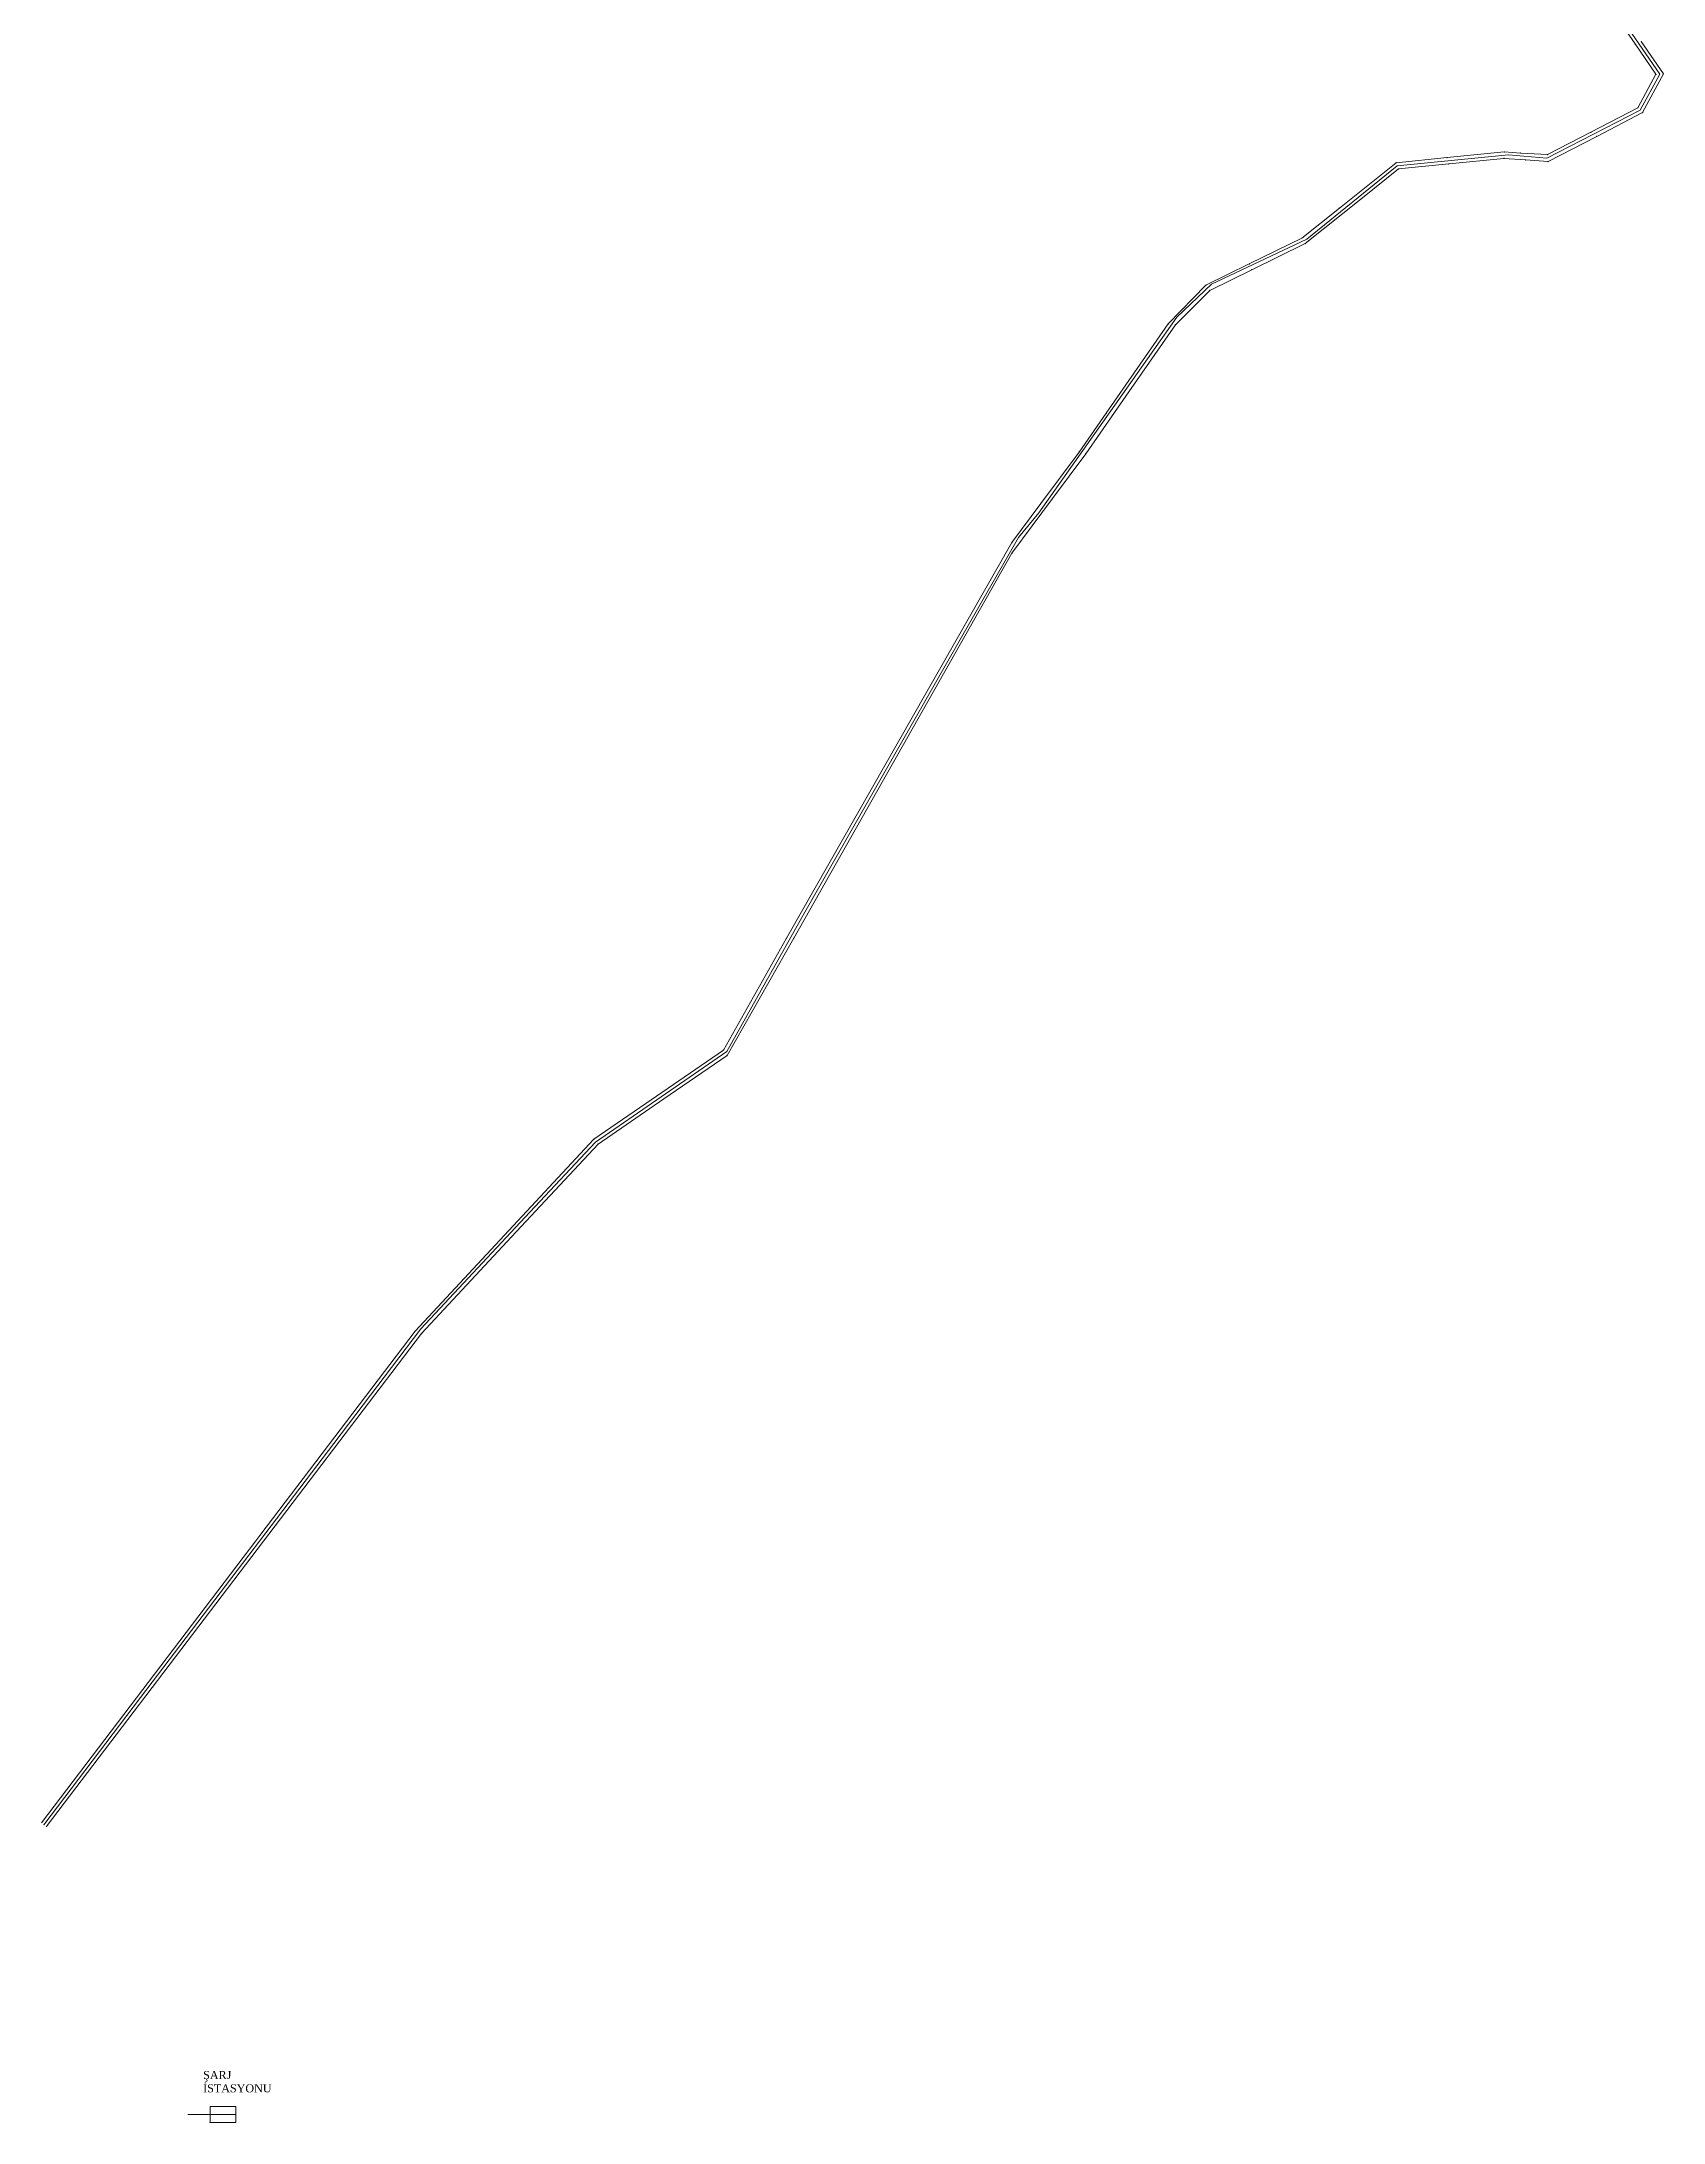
# Model space of a CAD drawing. Header units: millimetres. Extents: x 699796 to 700717, y 4219079 to 4220080.
# Drawn here: x 699796 to 700304, y 4219079 to 4219731 of the extents above; entities that cross this region are included whole.
import ezdxf

# ---------------------------------------------------------------- set-up
doc = ezdxf.new("R2010")
doc.units = ezdxf.units.MM
doc.layers.get('0').update_dxf_attribs({"color": 5, "lineweight": 0})
for name, color, linetype, lineweight in [('BINA', 3, 'Continuous', 0), ('ESKI_IM', 2, 'Continuous', 0), ('GEOFENCE', 3, 'Continuous', 0), ('INIT_COORD', 5, 'Continuous', 0), ('TEXT', 2, 'Continuous', 0)]:
    doc.layers.add(name, color=color, linetype=linetype, lineweight=lineweight)
doc.styles.get("Standard").update_dxf_attribs({"font": 'TIMES.TTF'})

msp = doc.modelspace()

# ---------------------------------------------------------------- linework, layer by layer
msp.add_point((699848.91, 4219079.37))
at = {"layer": 'BINA', "lineweight": 0}
for p, q in [((699848.91, 4219084.37, 1660), (699856.91, 4219084.37, 1660)), ((699848.91, 4219084.37, 1660), (699848.91, 4219079.37, 1660)), ((699856.91, 4219084.37, 1660), (699856.91, 4219079.37, 1660)), ((699848.91, 4219079.37, 1660), (699856.91, 4219079.37, 1660))]:
    msp.add_line(p, q, dxfattribs=at)
at = {"layer": 'ESKI_IM', "lineweight": 13}
for p, q in [((700295.18, 4219729.92, 1676.53), (700286.23, 4219742.96, 1676.67)), ((700301.7, 4219720.43, 1677.1), (700295.18, 4219729.92, 1676.53)), ((700297.09, 4219730.66, 1677.1), (700304.04, 4219720.55, 1676.42)), ((700296.05, 4219709.95, 1676.09), (700301.7, 4219720.43, 1677.1)), ((700304.04, 4219720.55, 1676.42), (700297.51, 4219708.45, 1676.09)), ((700281.32, 4219702.31, 1675.69), (700296.05, 4219709.95, 1676.09)), ((700297.51, 4219708.45, 1676.09), (700283.15, 4219701.01, 1675.72)), ((700267.77, 4219695.29, 1675.33), (700281.32, 4219702.31, 1675.69)), ((700283.15, 4219701.01, 1675.72), (700267.92, 4219693.11, 1675.32)), ((700220.31, 4219692.75, 1674.59), (700236.27, 4219694.34, 1674.83)), ((700236.27, 4219694.34, 1674.83), (700254.17, 4219696.13, 1675.11)), ((700254.17, 4219696.13, 1675.11), (700259.34, 4219695.78, 1675.19)), ((700259.34, 4219695.78, 1675.19), (700267.77, 4219695.29, 1675.33)), ((700202.57, 4219678.56, 1674.23), (700220.31, 4219692.75, 1674.59)), ((700221.09, 4219690.81, 1674.59), (700209.31, 4219681.39, 1674.35)), ((700236.84, 4219692.39, 1674.84), (700221.09, 4219690.81, 1674.59)), ((700254.08, 4219694.11, 1675.1), (700236.84, 4219692.39, 1674.84)), ((700260.86, 4219693.66, 1675.21), (700254.08, 4219694.11, 1675.1)), ((700267.92, 4219693.11, 1675.32), (700260.86, 4219693.66, 1675.21)), ((700209.31, 4219681.39, 1674.35), (700191.9, 4219667.47, 1673.99)), ((700190.82, 4219669.17, 1673.99), (700202.57, 4219678.56, 1674.23)), ((700174.36, 4219661.1, 1673.73), (700190.82, 4219669.17, 1673.99)), ((700191.9, 4219667.47, 1673.99), (700175.14, 4219659.25, 1673.73)), ((700160.76, 4219654.42, 1673.52), (700174.36, 4219661.1, 1673.73)), ((700175.14, 4219659.25, 1673.73), (700161.94, 4219652.78, 1673.52)), ((700148.97, 4219642.3, 1672.95), (700160.76, 4219654.42, 1673.52)), ((700161.94, 4219652.78, 1673.52), (700151.21, 4219642.03, 1672.97)), ((700129.54, 4219614.36, 1672.45), (700148.97, 4219642.3, 1672.95)), ((700151.21, 4219642.03, 1672.97), (700136.64, 4219621.07, 1672.59)), ((700136.64, 4219621.07, 1672.59), (700123.14, 4219601.65, 1672.24)), ((700121.04, 4219602.17, 1672.23), (700129.54, 4219614.36, 1672.45)), ((700109.11, 4219586.13, 1672), (700121.04, 4219602.17, 1672.23)), ((700123.14, 4219601.65, 1672.24), (700112.71, 4219587.62, 1672.04)), ((700112.71, 4219587.62, 1672.04), (700100, 4219570.52, 1671.79)), ((700100, 4219573.87, 1671.83), (700109.11, 4219586.13, 1672)), ((700009.66, 4219414.99, 1670.13), (700029.41, 4219450, 1670.5)), ((700031.68, 4219450, 1670.51), (700010.82, 4219413.36, 1670.13)), ((699986.98, 4219399.4, 1670.04), (700009.66, 4219414.99, 1670.13)), ((700010.82, 4219413.36, 1670.13), (699991.03, 4219399.75, 1670.05)), ((699969.1, 4219387.1, 1669.97), (699986.98, 4219399.4, 1670.04)), ((699991.03, 4219399.75, 1670.05), (699970.42, 4219385.58, 1669.97)), ((699939.67, 4219355.54, 1669.97), (699969.1, 4219387.1, 1669.97)), ((699970.42, 4219385.58, 1669.97), (699943.34, 4219356.54, 1669.97)), ((699943.34, 4219356.54, 1669.97), (699915.11, 4219326.27, 1669.97)), ((699913.07, 4219327.01, 1669.97), (699939.67, 4219355.54, 1669.97)), ((699915.11, 4219326.27, 1669.97), (699797.58, 4219171.88, 1669.17)), ((699864.43, 4219263.02, 1669.97), (699913.07, 4219327.01, 1669.97)), ((699796.13, 4219173.16, 1669.97), (699863.23, 4219261.44, 1669.17)), ((699863.23, 4219261.44, 1669.97), (699864.43, 4219263.02, 1669.97))]:
    msp.add_line(p, q, dxfattribs=at)
at = {"layer": 'ESKI_IM', "lineweight": 0}
for p, q in [((700297.09, 4219730.66, 1677.1), (700304.04, 4219720.55, 1676.42)), ((700304.04, 4219720.55, 1676.42), (700297.51, 4219708.45, 1676.09)), ((700297.51, 4219708.45, 1676.09), (700283.15, 4219701.01, 1675.72)), ((700283.15, 4219701.01, 1675.72), (700267.92, 4219693.11, 1675.32)), ((700221.09, 4219690.81, 1674.59), (700209.31, 4219681.39, 1674.35)), ((700236.84, 4219692.39, 1674.84), (700221.09, 4219690.81, 1674.59)), ((700254.08, 4219694.11, 1675.1), (700236.84, 4219692.39, 1674.84)), ((700260.86, 4219693.66, 1675.21), (700254.08, 4219694.11, 1675.1)), ((700267.92, 4219693.11, 1675.32), (700260.86, 4219693.66, 1675.21)), ((700209.31, 4219681.39, 1674.35), (700191.9, 4219667.47, 1673.99)), ((700191.9, 4219667.47, 1673.99), (700175.14, 4219659.25, 1673.73)), ((700175.14, 4219659.25, 1673.73), (700161.94, 4219652.78, 1673.52)), ((700161.94, 4219652.78, 1673.52), (700151.21, 4219642.03, 1672.97)), ((700151.21, 4219642.03, 1672.97), (700136.64, 4219621.07, 1672.59)), ((700136.64, 4219621.07, 1672.59), (700123.14, 4219601.65, 1672.24)), ((700123.14, 4219601.65, 1672.24), (700112.71, 4219587.62, 1672.04)), ((700112.71, 4219587.62, 1672.04), (700100, 4219570.52, 1671.79)), ((700029.41, 4219450, 1670.5), (700100, 4219573.87, 1671.83)), ((700100, 4219570.52, 1671.79), (700031.68, 4219450, 1670.51)), ((700100, 4219570.52, 1671.79), (700031.68, 4219450, 1670.51)), ((700031.68, 4219450, 1670.51), (700010.82, 4219413.36, 1670.13)), ((700010.82, 4219413.36, 1670.13), (699991.03, 4219399.75, 1670.05)), ((699991.03, 4219399.75, 1670.05), (699970.42, 4219385.58, 1669.97)), ((699970.42, 4219385.58, 1669.97), (699943.34, 4219356.54, 1669.97)), ((699943.34, 4219356.54, 1669.97), (699915.11, 4219326.27, 1669.97))]:
    msp.add_line(p, q, dxfattribs=at)
for p in [(700295.18, 4219729.92, 1676.53), (700297.09, 4219730.66, 1677.1), (700297.09, 4219730.66, 1677.1), (700301.7, 4219720.43, 1677.1), (700304.04, 4219720.55, 1676.42), (700304.04, 4219720.55, 1676.42), (700296.05, 4219709.95, 1676.09), (700297.51, 4219708.45, 1676.09), (700297.51, 4219708.45, 1676.09), (700281.32, 4219702.31, 1675.69), (700283.15, 4219701.01, 1675.72), (700283.15, 4219701.01, 1675.72), (700236.27, 4219694.34, 1674.83), (700254.17, 4219696.13, 1675.11), (700259.34, 4219695.78, 1675.19), (700267.77, 4219695.29, 1675.33), (700220.31, 4219692.75, 1674.59), (700221.09, 4219690.81, 1674.59), (700221.09, 4219690.81, 1674.59), (700236.84, 4219692.39, 1674.84), (700236.84, 4219692.39, 1674.84), (700254.08, 4219694.11, 1675.1), (700254.08, 4219694.11, 1675.1), (700260.86, 4219693.66, 1675.21), (700260.86, 4219693.66, 1675.21), (700267.92, 4219693.11, 1675.32), (700267.92, 4219693.11, 1675.32), (700209.31, 4219681.39, 1674.35), (700209.31, 4219681.39, 1674.35), (700202.57, 4219678.56, 1674.23), (700190.82, 4219669.17, 1673.99), (700191.9, 4219667.47, 1673.99), (700191.9, 4219667.47, 1673.99), (700174.36, 4219661.1, 1673.73), (700175.14, 4219659.25, 1673.73), (700175.14, 4219659.25, 1673.73), (700160.76, 4219654.42, 1673.52), (700161.94, 4219652.78, 1673.52), (700161.94, 4219652.78, 1673.52), (700148.97, 4219642.3, 1672.95), (700151.21, 4219642.03, 1672.97), (700151.21, 4219642.03, 1672.97), (700136.64, 4219621.07, 1672.59), (700136.64, 4219621.07, 1672.59), (700129.54, 4219614.36, 1672.45), (700121.04, 4219602.17, 1672.23), (700123.14, 4219601.65, 1672.24), (700123.14, 4219601.65, 1672.24), (700109.11, 4219586.13, 1672), (700112.71, 4219587.62, 1672.04), (700112.71, 4219587.62, 1672.04), (700100, 4219573.87, 1671.83), (700100, 4219570.52, 1671.79), (700100, 4219570.52, 1671.79), (700029.41, 4219450, 1670.5), (700031.68, 4219450, 1670.51), (700031.68, 4219450, 1670.51), (700009.66, 4219414.99, 1670.13), (700010.82, 4219413.36, 1670.13), (700010.82, 4219413.36, 1670.13), (699986.98, 4219399.4, 1670.04), (699991.03, 4219399.75, 1670.05), (699991.03, 4219399.75, 1670.05), (699969.1, 4219387.1, 1669.97), (699970.42, 4219385.58, 1669.97), (699970.42, 4219385.58, 1669.97), (699943.34, 4219356.54, 1669.97), (699943.34, 4219356.54, 1669.97), (699939.67, 4219355.54, 1669.97), (699913.07, 4219327.01, 1669.97), (699915.11, 4219326.27, 1669.97), (699915.11, 4219326.27, 1669.97)]:
    msp.add_point(p, dxfattribs=at)
at = {"layer": 'GEOFENCE'}
for p, q in [((700302.87, 4219720.49, 1676.76), (700285.89, 4219745.22, 1676.87)), ((700296.78, 4219709.2, 1676.09), (700302.87, 4219720.49, 1676.76)), ((700267.48, 4219694.23, 1675.32), (700296.78, 4219709.2, 1676.09)), ((700220.7, 4219691.78, 1674.59), (700255.52, 4219695.26, 1675.13)), ((700255.52, 4219695.26, 1675.13), (700267.48, 4219694.23, 1675.32)), ((700192.36, 4219668.79, 1674), (700220.7, 4219691.78, 1674.59)), ((700162.52, 4219654.71, 1673.58), (700192.36, 4219668.79, 1674)), ((700151.65, 4219644.38, 1673), (700162.52, 4219654.71, 1673.58)), ((700137.24, 4219623.96, 1672.65), (700151.65, 4219644.38, 1673)), ((700108.4, 4219583.12, 1671.97), (700137.24, 4219623.96, 1672.65)), ((700102.02, 4219575.41, 1671.85), (700108.4, 4219583.12, 1671.97)), ((700084.67, 4219545.02, 1671.52), (700102.02, 4219575.41, 1671.85)), ((700059.87, 4219501.61, 1671.06), (700084.67, 4219545.02, 1671.52)), ((700035.11, 4219458.17, 1670.59), (700059.87, 4219501.61, 1671.06)), ((700010.74, 4219414.52, 1670.13), (700035.11, 4219458.17, 1670.59)), ((699969.57, 4219386.14, 1669.97), (700010.74, 4219414.52, 1670.13)), ((699949.07, 4219364.23, 1669.97), (699969.57, 4219386.14, 1669.97)), ((699914.91, 4219327.72, 1669.97), (699949.07, 4219364.23, 1669.97)), ((699887.67, 4219291.91, 1669.83), (699914.91, 4219327.72, 1669.97)), ((699857.4, 4219252.11, 1669.66), (699887.67, 4219291.91, 1669.83)), ((699827.13, 4219212.32, 1669.49), (699857.4, 4219252.11, 1669.66)), ((699796.86, 4219172.52, 1669.57), (699827.13, 4219212.32, 1669.49)), ((699856.91, 4219081.87, 1660), (699841.91, 4219081.87, 1660))]:
    msp.add_line(p, q, dxfattribs=at)
at = {"layer": 'INIT_COORD'}
msp.add_point((699796.86, 4219172.52, 1669.57), dxfattribs=at)

# ---------------------------------------------------------------- texts
at = {"layer": 'TEXT', "insert": (699846.73, 4219095.45, 1669), "char_height": 2.5, "width": 21.7521, "attachment_point": 1}
msp.add_mtext('{ŞARJ İSTASYONU}', dxfattribs=at)

doc.saveas('drawing.dxf')
